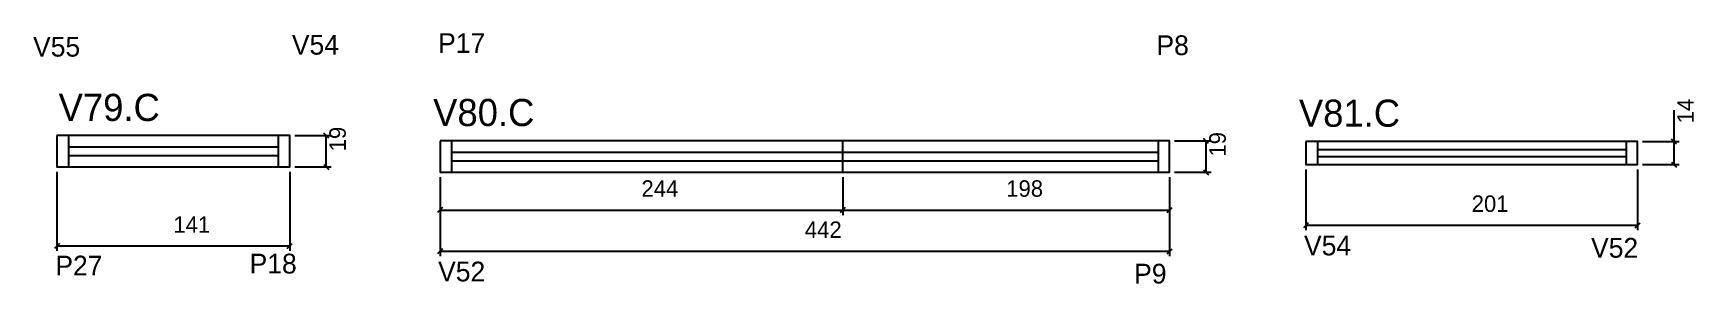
# Model space of a CAD drawing. Header units: metres. Extents: x 4416 to 5422, y -1423 to -1271.
import ezdxf

# ---------------------------------------------------------------- set-up
doc = ezdxf.new("R2010")
doc.units = ezdxf.units.M
for name, color, linetype in [('5', 7, 'Continuous'), ('COTA', 7, 'Continuous'), ('NOMENCLATURA', 7, 'Continuous'), ('Painéis', 7, 'Continuous'), ('SARR_2.2x7', 7, 'Continuous'), ('SARR_EDITAR', 7, 'Continuous')]:
    doc.layers.add(name, color=color, linetype=linetype)

msp = doc.modelspace()

# ---------------------------------------------------------------- linework, layer by layer
at = {"layer": 'COTA', "color": 4, "lineweight": 25}
for p, q in [((5410.4, -1336.9), (5410.4, -1317.8)), ((4574.7, -1333.3), (4596.8, -1333.3)), ((4593.8, -1352.3), (4593.8, -1333.3)), ((5107.8, -1336.5), (5129.9, -1336.5)), ((5126.9, -1355.5), (5126.9, -1336.5)), ((5391.3, -1336.9), (5413.4, -1336.9)), ((5410.4, -1350.9), (5410.4, -1336.9)), ((4430.7, -1355.3), (4430.7, -1403.3)), ((4571.7, -1355.3), (4571.7, -1403.3)), ((4574.7, -1352.3), (4596.8, -1352.3)), ((5107.8, -1355.5), (5129.9, -1355.5)), ((5187.3, -1353.9), (5187.3, -1390.7)), ((5388.3, -1353.9), (5388.3, -1390.7)), ((5391.3, -1350.9), (5413.4, -1350.9)), ((4662.8, -1358.5), (4662.8, -1406.5)), ((5104.8, -1358.5), (5104.8, -1406.5)), ((5187.3, -1387.7), (5388.3, -1387.7)), ((4430.7, -1400.3), (4571.7, -1400.3)), ((4662.8, -1403.5), (5104.8, -1403.5))]:
    msp.add_line(p, q, dxfattribs=at)
at = {"layer": 'COTA', "color": 0, "lineweight": 25}
for p, q in [((4595.3, -1334.8), (4592.3, -1331.8)), ((5128.4, -1338), (5125.4, -1335)), ((5411.9, -1338.4), (5408.9, -1335.4)), ((4592.3, -1350.8), (4595.3, -1353.8)), ((5125.4, -1354), (5128.4, -1357)), ((5408.9, -1349.4), (5411.9, -1352.4)), ((5188.8, -1386.2), (5185.8, -1389.2)), ((5386.8, -1389.2), (5389.8, -1386.2)), ((4432.2, -1398.8), (4429.2, -1401.8)), ((4570.2, -1401.8), (4573.2, -1398.8)), ((4664.3, -1402), (4661.3, -1405)), ((5103.3, -1405), (5106.3, -1402))]:
    msp.add_line(p, q, dxfattribs=at)
at = {"layer": 'Painéis', "color": 200, "lineweight": 25}
msp.add_line((4906.8, -1355.5), (4906.8, -1336.5), dxfattribs=at)
at = {"layer": 'Painéis', "color": 4, "lineweight": 25}
for p, q in [((4662.8, -1358.5), (4662.8, -1381.5)), ((4906.8, -1358.5), (4906.8, -1381.5)), ((4906.8, -1358.5), (4906.8, -1381.5)), ((5104.8, -1358.5), (5104.8, -1381.5)), ((4662.8, -1378.5), (4906.8, -1378.5)), ((4906.8, -1378.5), (5104.8, -1378.5))]:
    msp.add_line(p, q, dxfattribs=at)
at = {"layer": 'Painéis', "color": 0, "lineweight": 25}
for p, q in [((4664.3, -1377), (4661.3, -1380)), ((4905.3, -1380), (4908.3, -1377)), ((4908.3, -1377), (4905.3, -1380)), ((5103.3, -1380), (5106.3, -1377))]:
    msp.add_line(p, q, dxfattribs=at)
at = {"layer": 'Painéis', "color": 200, "lineweight": 25}
for points in [[(4430.7, -1333.3), (4430.7, -1352.3), (4571.7, -1352.3), (4571.7, -1333.3), (4430.7, -1333.3)], [(4662.8, -1336.5), (4662.8, -1355.5), (5104.8, -1355.5), (5104.8, -1336.5), (4662.8, -1336.5)], [(5187.3, -1336.9), (5187.3, -1350.9), (5388.3, -1350.9), (5388.3, -1336.9), (5187.3, -1336.9)]]:
    msp.add_lwpolyline(points, dxfattribs=at)
at = {"layer": 'SARR_2.2x7', "color": 40, "lineweight": 25}
for p, q in [((4437.7, -1333.3), (4437.7, -1352.3)), ((4564.7, -1333.3), (4564.7, -1352.3)), ((4669.8, -1336.5), (4669.8, -1355.5)), ((5097.8, -1336.5), (5097.8, -1355.5)), ((5194.3, -1336.9), (5194.3, -1350.9)), ((5381.3, -1336.9), (5381.3, -1350.9)), ((4564.7, -1340.3), (4437.7, -1340.3)), ((4437.7, -1345.3), (4564.7, -1345.3)), ((4906.8, -1343.5), (4669.8, -1343.5)), ((5097.8, -1343.5), (4906.8, -1343.5)), ((4669.8, -1348.5), (4906.8, -1348.5)), ((4906.8, -1348.5), (5097.8, -1348.5))]:
    msp.add_line(p, q, dxfattribs=at)
at = {"layer": 'SARR_EDITAR', "color": 141, "lineweight": 25}
for p, q in [((5381.3, -1341.9), (5194.3, -1341.9)), ((5194.3, -1345.9), (5381.3, -1345.9))]:
    msp.add_line(p, q, dxfattribs=at)

# ---------------------------------------------------------------- texts
at = {"layer": '5', "color": 5, "lineweight": 25}
for s, p in [('V55', (4416.2, -1285.3)), ('V54', (4573, -1284.1)), ('P17', (4661.6, -1283.1)), ('P8', (5096.8, -1284.4)), ('V54', (5186.2, -1406)), ('V52', (5360.1, -1407.4)), ('P27', (4429.7, -1418.2)), ('P18', (4547.4, -1417)), ('V52', (4661.6, -1421.8)), ('P9', (5083.3, -1423.1))]:
    msp.add_text(s, height=12, rotation=360, dxfattribs=at).set_placement(p)
at = {"layer": 'COTA', "color": 240, "lineweight": 25}
for s, p in [('14', (5422.3, -1325.8)), ('19', (4605.7, -1342.8)), ('19', (5138.8, -1346))]:
    msp.add_text(s, height=10, rotation=90, dxfattribs=at).set_placement(p)
for s, p in [('201', (5287.8, -1379.6)), ('141', (4501.2, -1392.3)), ('442', (4883.8, -1395.4))]:
    msp.add_text(s, height=10, dxfattribs=at).set_placement(p)
at = {"layer": 'NOMENCLATURA', "color": 7, "lineweight": 25}
for s, p in [('V79.C', (4431.7, -1324.4)), ('V80.C', (4658.6, -1327.5)), ('V81.C', (5183.1, -1327.9))]:
    msp.add_text(s, height=16.5, dxfattribs=at).set_placement(p)
at = {"layer": 'Painéis', "color": 240, "lineweight": 25}
for s, p in [('244', (4784.8, -1370.4)), ('198', (5005.8, -1370.4))]:
    msp.add_text(s, height=10, dxfattribs=at).set_placement(p)

doc.saveas('drawing.dxf')
